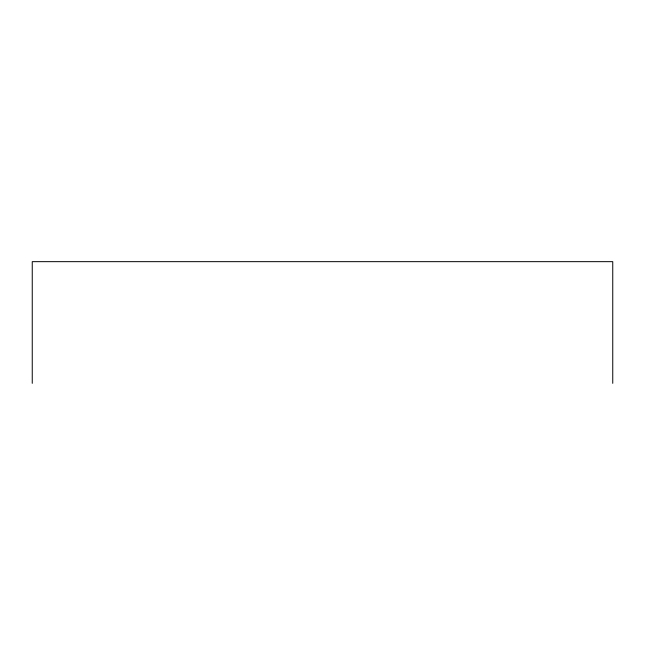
<?xml version="1.0" encoding="UTF-8"?>
<svg xmlns="http://www.w3.org/2000/svg" width="645" height="645" viewBox="0 0 645 645"><rect width="100%" height="100%" fill="white"/><g stroke="black" fill="none" stroke-linecap="round" stroke-linejoin="round"><path stroke-width="0.97" d="M612.75 383.34L612.75 261.66L32.25 261.66L32.25 383.34"/></g></svg>
